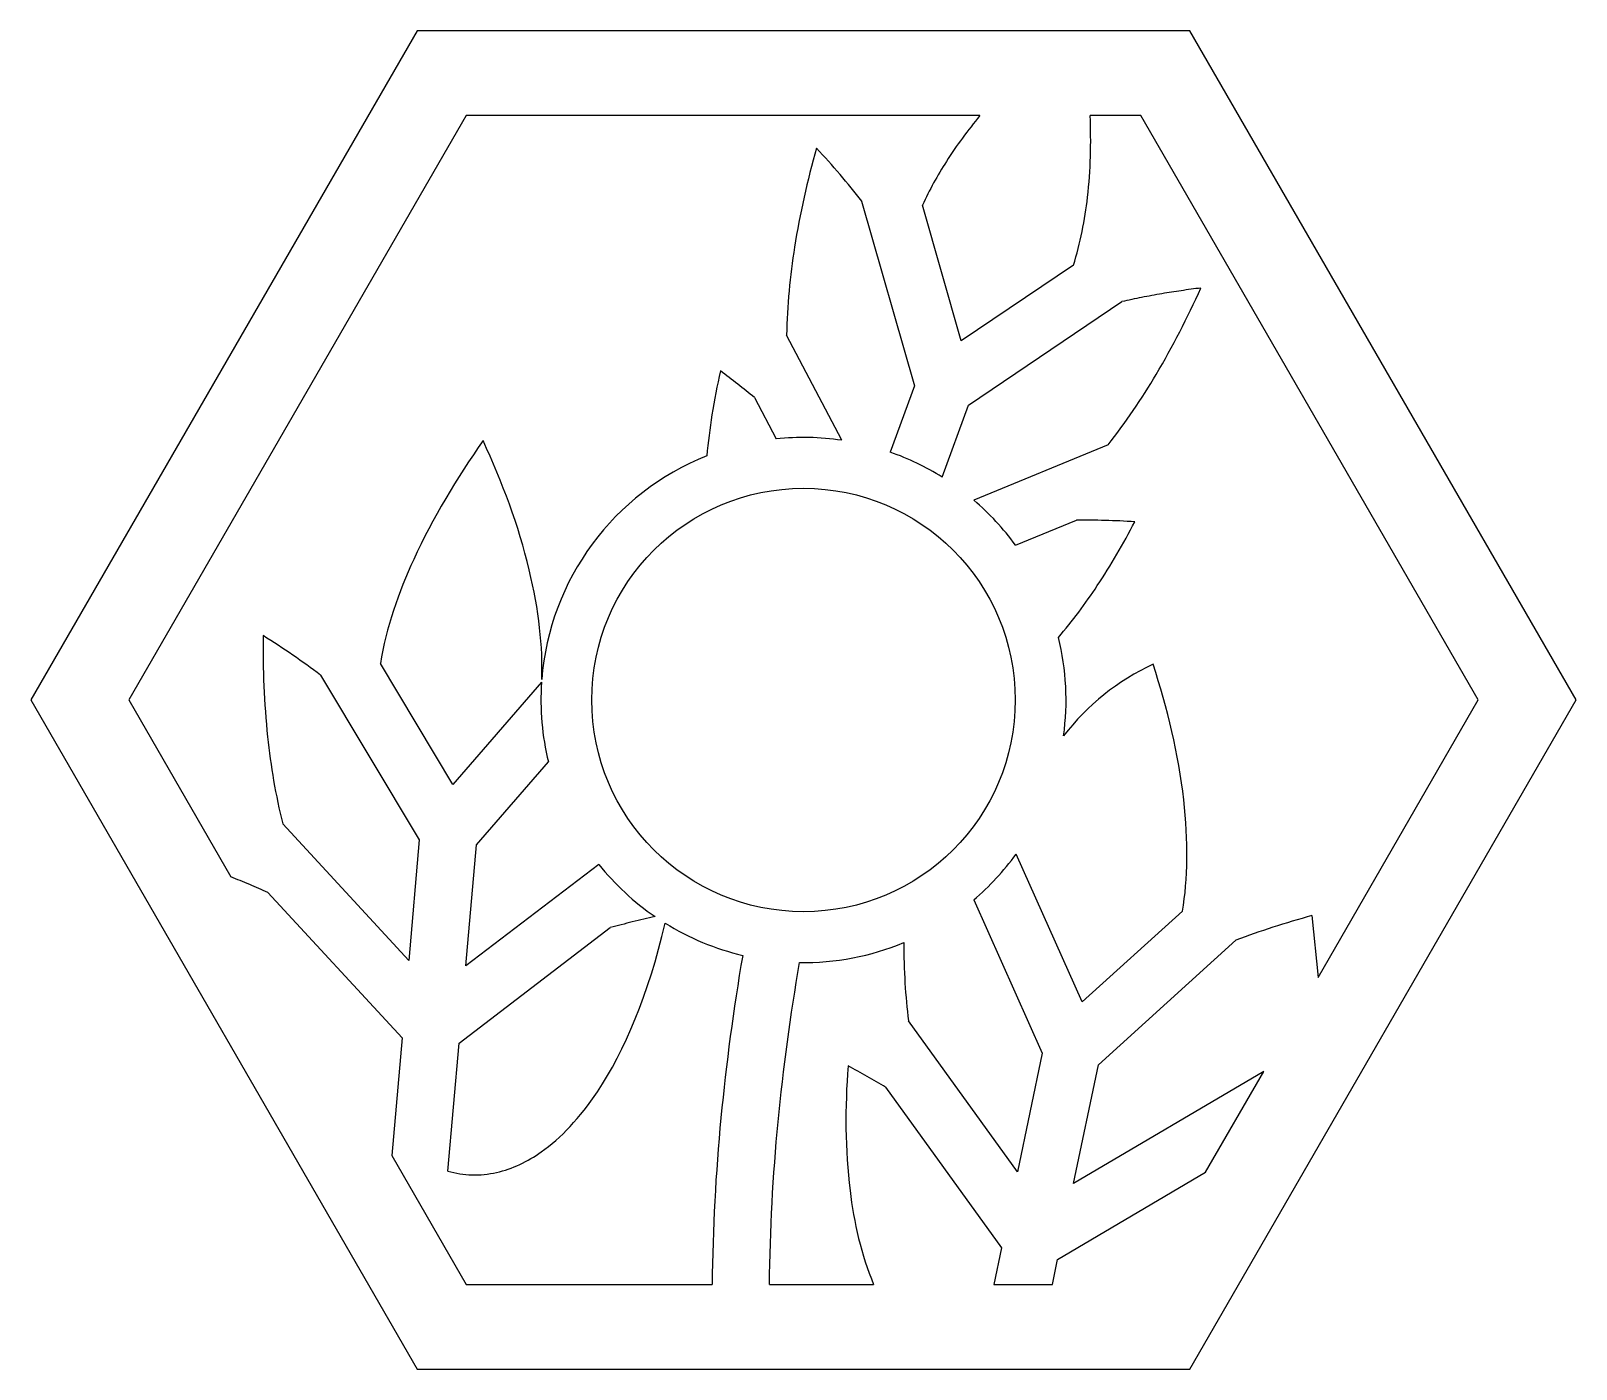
# Model space of a CAD drawing. Header units: millimetres. Extents: x -45.6 to 45.6, y -39.5 to 39.5.
import ezdxf

# ---------------------------------------------------------------- set-up
doc = ezdxf.new("R2010")
doc.units = ezdxf.units.MM
doc.layers.get('0').update_dxf_attribs({"linetype": 'CONTINUOUS'})

msp = doc.modelspace()

# ---------------------------------------------------------------- linework, layer by layer
for p, q in [((-19.919, 34.5), (-39.837, 0)), ((10.411, 34.5), (-19.919, 34.5)), ((19.919, 34.5), (16.926, 34.5)), ((39.837, 0), (19.919, 34.5)), ((3.437, 29.457), (3.432, 29.456)), ((3.432, 29.456), (6.55, 18.556)), ((9.316, 21.2), (7.031, 29.205)), ((15.936, 25.668), (9.316, 21.2)), ((9.733, 17.397), (18.8, 23.516)), ((2.255, 15.335), (-0.997, 21.538)), ((6.55, 18.556), (5.121, 14.63)), ((-2.897, 17.861), (-1.613, 15.416)), ((8.192, 13.158), (9.733, 17.397)), ((17.979, 15.056), (10.054, 11.797)), ((12.515, 9.145), (16.111, 10.62)), ((-20.694, -4.98), (-24.978, 2.161)), ((-28.515, 1.475), (-28.52, 1.474)), ((-28.52, 1.474), (-22.682, -8.251)), ((-15.465, 1.044), (-20.694, -4.98)), ((-39.837, 0), (-33.809, -10.44)), ((30.378, -16.384), (39.837, 0)), ((-19.312, -8.548), (-15.062, -3.66)), ((-23.304, -15.388), (-30.744, -7.314)), ((-22.682, -8.251), (-23.304, -15.388)), ((-19.934, -15.686), (-19.312, -8.548)), ((16.457, -17.826), (12.547, -9.101)), ((-12.087, -9.704), (-19.934, -15.686)), ((-31.622, -11.363), (-23.701, -19.95)), ((10.046, -11.803), (14.096, -20.842)), ((22.372, -12.464), (16.457, -17.826)), ((30.016, -12.727), (30.378, -16.384)), ((-20.33, -20.253), (-11.404, -13.44)), ((17.411, -21.54), (25.527, -14.18)), ((12.63, -27.858), (6.199, -18.945)), ((-23.701, -19.95), (-24.312, -26.891)), ((-20.994, -27.806), (-20.33, -20.253)), ((14.096, -20.842), (12.63, -27.858)), ((15.943, -28.545), (17.411, -21.54)), ((27.172, -21.936), (15.943, -28.545)), ((23.739, -27.884), (27.172, -21.936)), ((4.848, -22.864), (11.689, -32.337)), ((-24.312, -26.891), (-19.919, -34.5)), ((15.002, -33.03), (23.739, -27.884)), ((11.689, -32.337), (11.237, -34.5)), ((14.695, -34.5), (15.002, -33.03)), ((-19.919, -34.5), (-5.393, -34.5)), ((-2.008, -34.5), (4.142, -34.5)), ((11.237, -34.5), (14.695, -34.5))]:
    msp.add_line(p, q)
msp.add_lwpolyline([(-22.805, -39.5), (22.805, -39.5), (45.611, 0), (22.805, 39.5), (-22.805, 39.5), (-45.611, 0)], close=True)
msp.add_circle((0, 0), 12.5)
for centre, radius, start, end in [((0, 0), 15.5, 81.63428, 95.97417), ((0, 0), 15.5, 58.09561, 70.7084), ((0, 0), 15.5, 111.62045, 175.53225), ((0, 0), 15.5, 36.15563, 49.5588), ((0, 0), 15.5, -7.87672, 13.80532), ((26.543, -10.68), 14.085, 114.79381, 142.5989), ((0, 0), 15.5, 176.13663, 193.65643), ((0, 0), 15.5, 310.40219, 324.04254), ((0, 0), 15.5, 218.75897, 235.60051), ((0, 0), 15.5, 238.21401, 256.60392), ((0, 0), 15.5, 269.14861, 292.45218)]:
    msp.add_arc(centre, radius, start, end)
for points, knots in [([(10.411, 34.5), (9.706, 33.64), (9.034, 32.734), (7.909, 30.972), (7.426, 30.101), (7.031, 29.205)], [-0.6269875, -0.6269875, -0.6269875, -0.6269875, -0.2936931, -0.2936931, 0, 0, 0, 0]), ([(15.936, 25.668), (16.351, 26.963), (16.614, 28.337), (16.949, 31.276), (16.988, 32.903), (16.926, 34.5)], [-0.8891334, -0.8891334, -0.8891334, -0.8891334, -0.4795778, -0.4795778, 0, 0, 0, 0]), ([(0.765, 32.58), (0.225, 30.665), (-0.22, 28.704), (-0.798, 25.027), (-0.971, 23.27), (-0.997, 21.538)], [-1.114649, -1.114649, -1.114649, -1.114649, -0.519535, -0.519535, 0, 0, 0, 0]), ([(3.437, 29.457), (3.023, 29.985), (2.597, 30.504), (1.707, 31.545), (1.241, 32.067), (0.765, 32.58)], [-0.4111321, -0.4111321, -0.4111321, -0.4111321, -0.2098744, -0.2098744, 0, 0, 0, 0]), ([(17.979, 15.056), (19.018, 16.368), (19.968, 17.783), (21.798, 20.863), (22.676, 22.58), (23.46, 24.321)], [-1.076072, -1.076072, -1.076072, -1.076072, -0.572638, -0.572638, 0, 0, 0, 0]), ([(21.161, 23.984), (20.76, 23.916), (20.361, 23.842), (19.573, 23.685), (19.187, 23.603), (18.8, 23.516)], [-0.2410417, -0.2410417, -0.2410417, -0.2410417, -0.1189141, -0.1189141, 0, 0, 0, 0]), ([(23.46, 24.321), (23.071, 24.272), (22.683, 24.219), (21.917, 24.108), (21.538, 24.048), (21.161, 23.984)], [-0.2321002, -0.2321002, -0.2321002, -0.2321002, -0.1147288, -0.1147288, 0, 0, 0, 0]), ([(-4.909, 19.427), (-5.099, 18.569), (-5.266, 17.702), (-5.532, 16.03), (-5.636, 15.22), (-5.711, 14.409)], [-0.5079138, -0.5079138, -0.5079138, -0.5079138, -0.2441287, -0.2441287, 0, 0, 0, 0]), ([(-2.897, 17.861), (-3.221, 18.127), (-3.548, 18.389), (-4.219, 18.911), (-4.562, 19.171), (-4.909, 19.427)], [-0.2551122, -0.2551122, -0.2551122, -0.2551122, -0.1293472, -0.1293472, 0, 0, 0, 0]), ([(-18.918, 15.312), (-20.458, 13.113), (-21.897, 10.732), (-23.898, 6.373), (-24.654, 4.249), (-24.978, 2.161)], [-1.432734, -1.432734, -1.432734, -1.432734, -0.633786, -0.633786, 0, 0, 0, 0]), ([(-15.453, 1.207), (-15.378, 3.12), (-15.619, 5.303), (-16.819, 10.287), (-17.781, 12.874), (-18.918, 15.312)], [-1.545026, -1.545026, -1.545026, -1.545026, -0.807205, -0.807205, 0, 0, 0, 0]), ([(15.052, 3.699), (15.878, 4.661), (16.643, 5.693), (18.147, 7.962), (18.884, 9.231), (19.556, 10.521)], [-0.817139, -0.817139, -0.817139, -0.817139, -0.4362155, -0.4362155, 0, 0, 0, 0]), ([(19.556, 10.521), (18.971, 10.557), (18.386, 10.584), (17.237, 10.617), (16.674, 10.624), (16.111, 10.62)], [-0.3447482, -0.3447482, -0.3447482, -0.3447482, -0.1689366, -0.1689366, 0, 0, 0, 0]), ([(-31.898, 3.8), (-31.925, 1.812), (-31.847, -0.197), (-31.454, -3.896), (-31.166, -5.636), (-30.744, -7.314)], [-1.113965, -1.113965, -1.113965, -1.113965, -0.51922, -0.51922, 0, 0, 0, 0]), ([(-28.515, 1.475), (-29.051, 1.877), (-29.595, 2.268), (-30.723, 3.044), (-31.306, 3.428), (-31.898, 3.8)], [-0.4107434, -0.4107434, -0.4107434, -0.4107434, -0.209688, -0.209688, 0, 0, 0, 0]), ([(22.372, -12.464), (22.694, -10.566), (22.727, -8.35), (22.139, -3.2), (21.486, -0.481), (20.636, 2.108)], [-1.562869, -1.562869, -1.562869, -1.562869, -0.817258, -0.817258, 0, 0, 0, 0]), ([(-31.622, -11.363), (-31.978, -11.203), (-32.336, -11.047), (-33.065, -10.739), (-33.437, -10.588), (-33.809, -10.44)], [-0.2373371, -0.2373371, -0.2373371, -0.2373371, -0.1202836, -0.1202836, 0, 0, 0, 0]), ([(30.016, -12.727), (29.239, -12.94), (28.466, -13.17), (26.97, -13.655), (26.245, -13.908), (25.527, -14.18)], [-0.4717547, -0.4717547, -0.4717547, -0.4717547, -0.230105, -0.230105, 0, 0, 0, 0]), ([(-20.994, -27.806), (-20.531, -27.942), (-20.057, -28.019), (-19.088, -28.048), (-18.605, -27.999), (-17.174, -27.679), (-16.285, -27.242), (-14.323, -25.86), (-13.201, -24.676), (-10.552, -20.702), (-9.152, -17.386), (-8.165, -13.175)], [-3.276693, -3.276693, -3.276693, -3.276693, -2.992688, -2.992688, -2.706228, -2.706228, -2.129621, -2.129621, -1.297597, -1.297597, 0, 0, 0, 0]), ([(-8.757, -12.789), (-9.208, -12.887), (-9.658, -12.991), (-10.54, -13.208), (-10.973, -13.321), (-11.404, -13.44)], [-0.2725884, -0.2725884, -0.2725884, -0.2725884, -0.1341358, -0.1341358, 0, 0, 0, 0]), ([(5.92, -14.325), (5.92, -15.122), (5.942, -15.922), (6.036, -17.461), (6.104, -18.206), (6.199, -18.945)], [-0.462571, -0.462571, -0.462571, -0.462571, -0.2235403, -0.2235403, 0, 0, 0, 0]), ([(-3.591, -15.078), (-4.134, -18.261), (-4.567, -21.453), (-5.184, -27.94), (-5.361, -31.213), (-5.393, -34.5)], [-1.954815, -1.954815, -1.954815, -1.954815, -0.986264, -0.986264, 0, 0, 0, 0]), ([(-2.008, -34.5), (-1.977, -31.288), (-1.802, -28.092), (-1.194, -21.744), (-0.766, -18.617), (-0.23, -15.498)], [-1.913239, -1.913239, -1.913239, -1.913239, -0.949366, -0.949366, 0, 0, 0, 0]), ([(2.631, -21.604), (2.448, -24.037), (2.446, -26.55), (2.979, -30.841), (3.409, -32.765), (4.142, -34.5)], [-1.291055, -1.291055, -1.291055, -1.291055, -0.565006, -0.565006, 0, 0, 0, 0]), ([(4.848, -22.864), (4.49, -22.647), (4.128, -22.436), (3.389, -22.016), (3.011, -21.808), (2.631, -21.604)], [-0.2548554, -0.2548554, -0.2548554, -0.2548554, -0.1292499, -0.1292499, 0, 0, 0, 0])]:
    msp.add_open_spline(points, degree=3, knots=knots)

doc.saveas('drawing.dxf')
